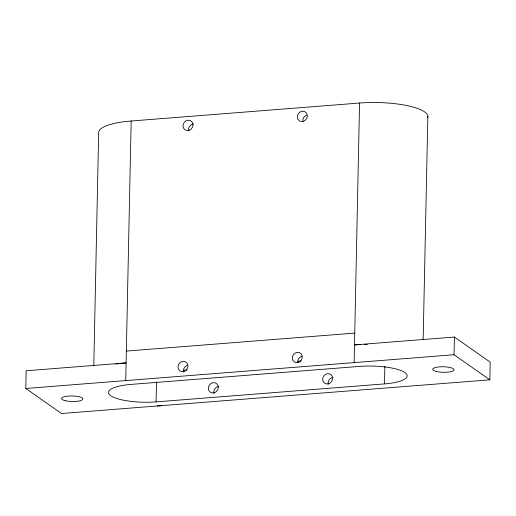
<?xml version="1.0" encoding="UTF-8"?>
<svg xmlns="http://www.w3.org/2000/svg" width="516" height="516" viewBox="0 0 516 516"><rect width="100%" height="100%" fill="white"/><g stroke="black" fill="none" stroke-linecap="round" stroke-linejoin="round"><path stroke-width="0.77" d="M360.807 344.527A50.4 13.042 1.2 0 0 354.505 344.907L454.428 337.038L490.2 362.129L489.832 379.828L61.501 413.51L25.8 388.464L26.168 370.765L126.097 362.896A50.4 13.042 1.2 0 0 119.718 363.535M93.783 365.799L98.666 132.754A50.4 13.042 1.2 0 1 131.167 121.008L359.568 103.026A50.4 13.042 1.2 0 1 427.706 117.513M125.73 380.595L131.167 121.008M156.077 401.887A35.127 9.095 1.2 0 1 110.779 395.727A35.127 9.095 1.2 0 1 131.148 384.394L359.549 366.405A35.127 9.095 1.2 0 1 404.854 372.565A35.127 9.095 1.2 0 1 384.485 383.898L156.077 401.887L156.496 381.956M354.131 362.606L359.568 103.026M384.485 383.898L384.852 366.36M423.159 339.773L427.841 116.377M489.832 379.828L454.061 354.737L454.428 337.038M126.343 351.093L354.75 333.104M183.141 370.307L187.147 369.991M297.745 361.277L300.951 361.026M25.8 388.464L454.061 354.737M157.322 405.963L161.495 405.686M328.202 384.323A5.347 4.818 -54.9 0 1 333.168 377.441M213.901 393.366A5.347 4.818 -54.9 0 1 218.81 386.452M364.399 344.417A50.4 13.042 1.2 0 1 367.308 344.372M115.958 364.051A50.4 13.042 1.2 0 1 118.19 363.728M297.79 362.709A5.347 4.818 -54.9 0 1 301.834 356.33M183.541 372.03A5.347 4.818 -54.9 0 1 187.205 365.431M302.763 120.563A5.347 4.818 -54.9 0 1 306.569 115.281M188.592 130.883A5.347 4.818 -54.9 0 1 193.552 124.008M65.442 400.751A10.688 2.767 1.2 0 0 82.754 399.39A10.688 2.767 1.2 0 0 68.409 396.075A10.688 2.767 1.2 0 0 65.442 400.751M436.639 371.546A10.688 2.767 1.2 0 0 453.945 370.178A10.688 2.767 1.2 0 0 439.6 366.87A10.688 2.767 1.2 0 0 436.639 371.546M328.827 383.685A5.347 4.818 -54.9 0 0 331.246 374.874A5.347 4.818 -54.9 0 0 322.842 377.847A5.347 4.818 -54.9 0 0 328.827 383.685M214.553 392.676A5.347 4.818 -54.9 0 0 216.907 383.852A5.347 4.818 -54.9 0 0 208.516 386.89A5.347 4.818 -54.9 0 0 214.553 392.676M184.16 371.397A5.347 4.818 -54.9 0 0 186.586 362.587A5.347 4.818 -54.9 0 0 178.175 365.56A5.347 4.818 -54.9 0 0 184.16 371.397M298.164 362.496A5.347 4.818 -54.9 0 0 301.112 353.808A5.347 4.818 -54.9 0 0 292.591 356.233A5.347 4.818 -54.9 0 0 298.164 362.496M189.211 130.251A5.347 4.818 -54.9 0 0 191.636 121.441A5.347 4.818 -54.9 0 0 183.225 124.414A5.347 4.818 -54.9 0 0 189.211 130.251M303.531 121.247A5.347 4.818 -54.9 0 0 305.949 112.436A5.347 4.818 -54.9 0 0 297.538 115.41A5.347 4.818 -54.9 0 0 303.531 121.247"/></g></svg>
